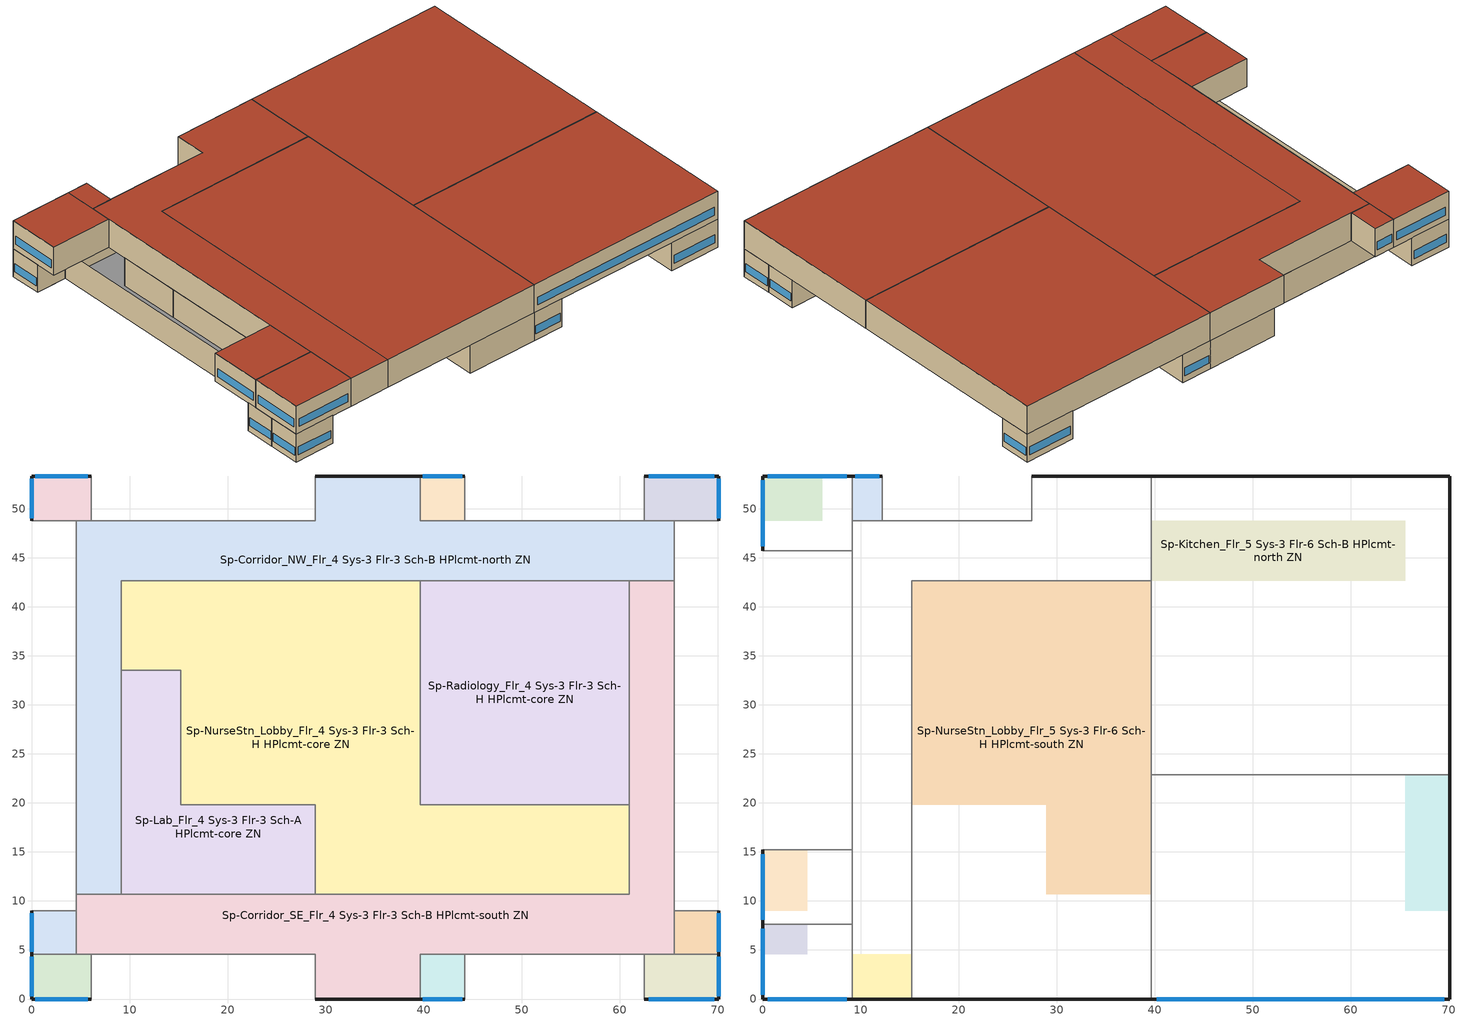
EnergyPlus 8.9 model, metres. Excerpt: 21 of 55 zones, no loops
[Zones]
Sp-Corridor_NW_Flr_4 Sys-3 Flr-3 Sch-B HPlcmt-north ZN
 floor to Sp-Corridor_NW_Flr_3 Sys-3 Flr-2 Sch-B HPlcmt-north ZN (Typical Interior Floor): 39.62,53.34 39.62,48.77 65.53,48.77 65.53,42.67 9.14,42.67 9.14,10.67 4.57,10.67 4.57,48.77 28.96,48.77 28.96,53.34 z12.8
 wall outside (Customized opaque construction {a4a6387c-c76b-4fe1-a210-6e82801a2405} to conductance of 0.247): 39.62,53.34 28.96,53.34 z12.8:17.07
 wall to Sp-Corridor_SE_Flr_4 Sys-3 Flr-3 Sch-B HPlcmt-south ZN (Typical Interior Wall): 4.57,10.67 9.14,10.67 / 60.96,42.67 65.53,42.67 z12.8:17.07
 wall to Sp-PatRoom4_Flr_4 Sys-3 Flr-3 Sch-H HPlcmt-north ZN (Typical Interior Wall): 65.53,48.77 62.48,48.77 z12.8:17.07
 wall adiabatic (Typical Interior Wall): 65.53,42.67 65.53,48.77 / 4.57,48.77 4.57,10.67 / 28.96,53.34 28.96,48.77 6.1,48.77 / 62.48,48.77 44.2,48.77 z12.8:17.07
 wall to Sp-Radiology_Flr_4 Sys-3 Flr-3 Sch-H HPlcmt-core ZN (Typical Interior Wall): 39.62,42.67 60.96,42.67 z12.8:17.07
 wall to Sp-NurseStn_Lobby_Flr_4 Sys-3 Flr-3 Sch-H HPlcmt-core ZN (Typical Interior Wall): 9.14,33.53 9.14,33.58 9.14,42.67 39.62,42.67 z12.8:17.07
 wall to Sp-Lab_Flr_4 Sys-3 Flr-3 Sch-A HPlcmt-core ZN (Typical Interior Wall): 9.14,10.67 9.14,33.53 z12.8:17.07
 wall to Sp-PatRoom8_Flr_4 Sys-3 Flr-3 Sch-H HPlcmt-north ZN (Typical Interior Wall): 6.1,48.77 4.57,48.77 z12.8:17.07
 wall to Sp-PatRoom5_Mult10_Flr_4 Sys-3 Flr-3 Sch-H HPlcmt-north ZN (Typical Interior Wall): 44.2,48.77 39.62,48.77 39.62,53.34 z12.8:17.07
 ceiling adiabatic (Typical Interior Wall): 9.14,45.72 9.14,48.77 4.57,48.77 4.57,45.72 z17.07
Sp-Corridor_SE_Flr_4 Sys-3 Flr-3 Sch-B HPlcmt-south ZN
 floor to Sp-Corridor_SE_Flr_3 Sys-3 Flr-2 Sch-B HPlcmt-south ZN (Typical Interior Floor): 65.53,42.67 65.53,4.57 39.62,4.57 39.62,0 28.96,0 28.96,4.57 4.57,4.57 4.57,10.67 60.96,10.67 60.96,42.67 z12.8
 wall outside (Customized opaque construction {a4a6387c-c76b-4fe1-a210-6e82801a2405} to conductance of 0.247): 28.96,0 39.62,0 z12.8:17.07
 wall to Sp-PatRoom6_Flr_4 Sys-3 Flr-3 Sch-H HPlcmt-south ZN (Typical Interior Wall): 4.57,4.57 6.1,4.57 z12.8:17.07
 wall adiabatic (Typical Interior Wall): 65.53,8.99 65.53,42.67 / 44.2,4.57 62.48,4.57 / 6.1,4.57 28.96,4.57 28.96,0 / 4.57,10.67 4.57,8.99 z12.8:17.07
 wall to Sp-PatRoom3_Mult10_Flr_4 Sys-3 Flr-3 Sch-H HPlcmt-east ZN (Typical Interior Wall): 65.53,4.57 65.53,8.99 z12.8:17.07
 wall to Sp-PatRoom2_Flr_4 Sys-3 Flr-3 Sch-H HPlcmt-south ZN (Typical Interior Wall): 62.48,4.57 65.53,4.57 z12.8:17.07
 wall to Sp-PatRoom1_Mult10_Flr_4 Sys-3 Flr-3 Sch-H HPlcmt-south ZN (Typical Interior Wall): 39.62,0 39.62,4.57 44.2,4.57 z12.8:17.07
 wall to Sp-PatRoom7_Mult10_Flr_4 Sys-3 Flr-3 Sch-H HPlcmt-west ZN (Typical Interior Wall): 4.57,8.99 4.57,4.57 z12.8:17.07
 wall to Sp-NurseStn_Lobby_Flr_4 Sys-3 Flr-3 Sch-H HPlcmt-core ZN (Typical Interior Wall): 60.96,19.81 60.96,10.67 28.96,10.67 z12.8:17.07
 wall to Sp-Lab_Flr_4 Sys-3 Flr-3 Sch-A HPlcmt-core ZN (Typical Interior Wall): 28.96,10.67 9.14,10.67 z12.8:17.07
 wall to Sp-Radiology_Flr_4 Sys-3 Flr-3 Sch-H HPlcmt-core ZN (Typical Interior Wall): 60.96,42.67 60.96,19.81 z12.8:17.07
 ceiling adiabatic (Typical Interior Wall): 15.24,4.57 15.24,10.67 9.14,10.67 9.14,4.57 z17.07
Sp-Lab_Flr_4 Sys-3 Flr-3 Sch-A HPlcmt-core ZN
 floor to Sp-Lab_Flr_3 Sys-3 Flr-2 Sch-A HPlcmt-core ZN (Typical Interior Floor): 15.24,33.53 15.24,19.81 28.96,19.81 28.96,10.67 9.14,10.67 9.14,33.53 z12.8
 wall to Sp-NurseStn_Lobby_Flr_4 Sys-3 Flr-3 Sch-H HPlcmt-core ZN (Typical Interior Wall): 28.96,10.67 28.96,19.81 15.24,19.81 15.24,33.53 9.14,33.53 z12.8:17.07
 ceiling adiabatic (Typical Interior Wall): 15.24,10.67 15.24,33.53 9.14,33.53 9.14,10.67 z17.07
Sp-NurseStn_Lobby_Flr_4 Sys-3 Flr-3 Sch-H HPlcmt-core ZN
 floor to Sp-NurseStn_Lobby_Flr_3 Sys-3 Flr-2 Sch-H HPlcmt-core ZN (Typical Interior Floor): 39.62,42.67 39.62,19.81 60.96,19.81 60.96,10.67 28.96,10.67 28.96,19.81 15.24,19.81 15.24,33.53 9.14,33.53 9.14,42.67 z12.8
 wall to Sp-Radiology_Flr_4 Sys-3 Flr-3 Sch-H HPlcmt-core ZN (Typical Interior Wall): 60.96,19.81 39.62,19.81 39.62,42.67 z12.8:17.07
 ceiling adiabatic (Typical Interior Wall): 15.24,33.53 15.24,42.67 9.14,42.67 9.14,33.53 z17.07
Sp-PatRoom1_Mult10_Flr_4 Sys-3 Flr-3 Sch-H HPlcmt-south ZN
 floor to Sp-PatRoom1_Mult10_Flr_3 Sys-3 Flr-2 Sch-H HPlcmt-south ZN (Typical Interior Floor): 44.2,4.57 44.2,0 39.62,0 39.62,4.57 z12.8
 wall outside (Customized opaque construction {a4a6387c-c76b-4fe1-a210-6e82801a2405} to conductance of 0.247): 39.62,0 44.2,0 z12.8:17.07
 wall adiabatic (Typical Interior Wall): 44.2,0 44.2,4.57 z12.8:17.07
 window (Customized Fenestration: cond=0.220 tvis=0.220 tsol=0.232): 39.9,0 43.92,0 z13.71:14.93
 ceiling adiabatic (Typical Interior Wall): 44.2,0 44.2,4.57 39.62,4.57 39.62,0 z17.07
Sp-PatRoom2_Flr_4 Sys-3 Flr-3 Sch-H HPlcmt-south ZN
 floor to Sp-PatRoom2_Flr_3 Sys-3 Flr-2 Sch-H HPlcmt-south ZN (Typical Interior Floor): 70.1,4.57 70.1,0 62.48,0 62.48,4.57 z12.8
 wall outside (Customized opaque construction {a4a6387c-c76b-4fe1-a210-6e82801a2405} to conductance of 0.247): 62.48,0 70.1,0 70.1,4.57 z12.8:17.07
 wall adiabatic (Typical Interior Wall): 62.48,4.57 62.48,0 z12.8:17.07
 wall to Sp-PatRoom3_Mult10_Flr_4 Sys-3 Flr-3 Sch-H HPlcmt-east ZN (Typical Interior Wall): 70.1,4.57 65.53,4.57 z12.8:17.07
 window (Customized Fenestration: cond=0.220 tvis=0.220 tsol=0.232): 70.1,0.27 70.1,4.3 / 62.94,0 69.65,0 z13.71:14.93
 ceiling adiabatic (Typical Interior Wall): 70.1,0 70.1,4.57 62.48,4.57 62.48,0 z17.07
Sp-PatRoom3_Mult10_Flr_4 Sys-3 Flr-3 Sch-H HPlcmt-east ZN
 floor to Sp-PatRoom3_Mult10_Flr_3 Sys-3 Flr-2 Sch-H HPlcmt-east ZN (Typical Interior Floor): 70.1,8.99 70.1,4.57 65.53,4.57 65.53,8.99 z12.8
 wall outside (Customized opaque construction {a4a6387c-c76b-4fe1-a210-6e82801a2405} to conductance of 0.247): 70.1,4.57 70.1,8.99 z12.8:17.07
 wall adiabatic (Typical Interior Wall): 70.1,8.99 65.53,8.99 z12.8:17.07
 window (Customized Fenestration: cond=0.220 tvis=0.220 tsol=0.232): 70.1,4.84 70.1,8.73 z13.71:14.93
 ceiling adiabatic (Typical Interior Wall): 70.1,4.57 70.1,8.99 65.53,8.99 65.53,4.57 z17.07
Sp-PatRoom4_Flr_4 Sys-3 Flr-3 Sch-H HPlcmt-north ZN
 floor to Sp-PatRoom4_Flr_3 Sys-3 Flr-2 Sch-H HPlcmt-north ZN (Typical Interior Floor): 70.1,53.34 70.1,48.77 62.48,48.77 62.48,53.34 z12.8
 wall outside (Customized opaque construction {a4a6387c-c76b-4fe1-a210-6e82801a2405} to conductance of 0.247): 70.1,48.77 70.1,53.34 62.48,53.34 z12.8:17.07
 wall adiabatic (Typical Interior Wall): 65.53,48.77 70.1,48.77 / 62.48,53.34 62.48,48.77 z12.8:17.07
 window (Customized Fenestration: cond=0.220 tvis=0.220 tsol=0.232): 69.65,53.34 62.94,53.34 / 70.1,49.04 70.1,53.07 z13.71:14.93
 ceiling adiabatic (Typical Interior Wall): 70.1,48.77 70.1,53.34 62.48,53.34 62.48,48.77 z17.07
Sp-PatRoom5_Mult10_Flr_4 Sys-3 Flr-3 Sch-H HPlcmt-north ZN
 floor to Sp-PatRoom5_Mult10_Flr_3 Sys-3 Flr-2 Sch-H HPlcmt-north ZN (Typical Interior Floor): 44.2,53.34 44.2,48.77 39.62,48.77 39.62,53.34 z12.8
 wall outside (Customized opaque construction {a4a6387c-c76b-4fe1-a210-6e82801a2405} to conductance of 0.247): 44.2,53.34 39.62,53.34 z12.8:17.07
 wall adiabatic (Typical Interior Wall): 44.2,48.77 44.2,53.34 z12.8:17.07
 window (Customized Fenestration: cond=0.220 tvis=0.220 tsol=0.232): 43.92,53.34 39.9,53.34 z13.71:14.93
 ceiling adiabatic (Typical Interior Wall): 44.2,48.77 44.2,53.34 39.62,53.34 39.62,48.77 z17.07
Sp-PatRoom6_Flr_4 Sys-3 Flr-3 Sch-H HPlcmt-south ZN
 floor to Sp-PatRoom6_Flr_3 Sys-3 Flr-2 Sch-H HPlcmt-south ZN (Typical Interior Floor): 6.1,4.57 6.1,0 0,0 0,4.57 z12.8
 wall outside (Customized opaque construction {a4a6387c-c76b-4fe1-a210-6e82801a2405} to conductance of 0.247): 0,4.57 0,0 6.1,0 z12.8:17.07
 wall to Sp-PatRoom7_Mult10_Flr_4 Sys-3 Flr-3 Sch-H HPlcmt-west ZN (Typical Interior Wall): 4.57,4.57 0,4.57 z12.8:17.07
 wall adiabatic (Typical Interior Wall): 6.1,0 6.1,4.57 z12.8:17.07
 window (Customized Fenestration: cond=0.220 tvis=0.220 tsol=0.232): 0.37,0 5.73,0 / 0,4.3 0,0.27 z13.71:14.93
 ceiling adiabatic (Typical Interior Wall): 6.1,0 6.1,4.57 0,4.57 0,0 z17.07
Sp-PatRoom7_Mult10_Flr_4 Sys-3 Flr-3 Sch-H HPlcmt-west ZN
 floor to Sp-PatRoom7_Mult10_Flr_3 Sys-3 Flr-2 Sch-H HPlcmt-west ZN (Typical Interior Floor): 4.57,8.99 4.57,4.57 0,4.57 0,8.99 z12.8
 wall outside (Customized opaque construction {a4a6387c-c76b-4fe1-a210-6e82801a2405} to conductance of 0.247): 0,8.99 0,4.57 z12.8:17.07
 wall adiabatic (Typical Interior Wall): 4.57,8.99 0,8.99 z12.8:17.07
 window (Customized Fenestration: cond=0.220 tvis=0.220 tsol=0.232): 0,8.73 0,4.84 z13.71:14.93
 ceiling adiabatic (Typical Interior Wall): 4.57,4.57 4.57,7.62 0,7.62 0,4.57 z17.07
Sp-PatRoom8_Flr_4 Sys-3 Flr-3 Sch-H HPlcmt-north ZN
 floor to Sp-PatRoom8_Flr_3 Sys-3 Flr-2 Sch-H HPlcmt-north ZN (Typical Interior Floor): 6.1,53.34 6.1,48.77 0,48.77 0,53.34 z12.8
 wall outside (Customized opaque construction {a4a6387c-c76b-4fe1-a210-6e82801a2405} to conductance of 0.247): 6.1,53.34 0,53.34 0,48.77 z12.8:17.07
 wall adiabatic (Typical Interior Wall): 6.1,48.77 6.1,53.34 / 0,48.77 4.57,48.77 z12.8:17.07
 window (Customized Fenestration: cond=0.220 tvis=0.220 tsol=0.232): 5.73,53.34 0.37,53.34 z13.71:14.94; 0,53.07 0,49.04 z13.71:14.93
 ceiling adiabatic (Typical Interior Wall): 6.1,48.77 6.1,53.34 0,53.34 0,48.77 z17.07
Sp-Radiology_Flr_4 Sys-3 Flr-3 Sch-H HPlcmt-core ZN
 floor to Sp-PhysTherapy_Flr_3 Sys-3 Flr-2 Sch-C HPlcmt-core ZN (Typical Interior Floor): 60.96,42.67 60.96,19.81 39.62,19.81 39.62,42.67 z12.8
 ceiling adiabatic (Typical Interior Wall): 60.96,22.86 60.96,42.67 39.62,42.67 39.62,22.86 z17.07
Sp-Corridor_Flr_5 Sys-3 Flr-6 Sch-B HPlcmt-north ZN
 floor adiabatic (Typical Interior Wall): 15.24,4.57 15.24,0 9.14,0 9.14,4.57 z17.07
 wall outside (Customized opaque construction {a4a6387c-c76b-4fe1-a210-6e82801a2405} to conductance of 0.247): 9.14,0 15.24,0 / 39.62,53.34 27.43,53.34 z17.07:21.34
 wall to Sp-Office2_Mult5_Flr_5 Sys-6 Flr-6 Sch-A HPlcmt-west ZN (Typical Interior Wall): 9.14,15.24 9.14,7.62 z17.07:21.34
 wall to Sp-NurseStn_Lobby_Flr_5 Sys-3 Flr-6 Sch-H HPlcmt-south ZN (Typical Interior Wall): 15.24,0 15.24,42.67 39.62,42.67 z17.07:21.34
 wall to Sp-Office1_Flr_5 Sys-6 Flr-6 Sch-A HPlcmt-south ZN (Typical Interior Wall): 9.14,7.62 9.14,0 z17.07:21.34
 wall adiabatic (Typical Interior Wall): 9.14,45.72 9.14,15.24 / 27.43,53.34 27.43,48.77 12.19,48.77 z17.07:21.34
 wall to Sp-Office3_Flr_5 Sys-6 Flr-6 Sch-A HPlcmt-north ZN (Typical Interior Wall): 9.14,48.77 9.14,45.72 z17.07:21.34
 wall to Sp-Office4_Mult6_Flr_5 Sys-6 Flr-6 Sch-A HPlcmt-north ZN (Typical Interior Wall): 12.19,48.77 9.14,48.77 z17.07:21.34
 wall to Sp-Kitchen_Flr_5 Sys-3 Flr-6 Sch-B HPlcmt-north ZN (Typical Interior Wall): 39.62,42.67 39.62,53.34 z17.07:21.34
 roof outside (Customized opaque construction {dd65f4c9-6f6c-472e-91fc-975a921cc9b3} to conductance of 0.183): 15.24,0 15.24,42.67 39.62,42.67 39.62,53.34 27.43,53.34 27.43,48.77 9.14,48.77 9.14,0 z21.34
Sp-Dining_Flr_5 Sys-3 Flr-6 Sch-B HPlcmt-south ZN
 floor adiabatic (Typical Interior Wall): 70.1,22.86 70.1,8.99 65.53,8.99 65.53,22.86 z17.07
 wall outside (Customized opaque construction {a4a6387c-c76b-4fe1-a210-6e82801a2405} to conductance of 0.247): 39.62,0 70.1,0 70.1,22.86 z17.07:21.34
 wall to Sp-NurseStn_Lobby_Flr_5 Sys-3 Flr-6 Sch-H HPlcmt-south ZN (Typical Interior Wall): 39.62,22.86 39.62,0 z17.07:21.34
 wall to Sp-Kitchen_Flr_5 Sys-3 Flr-6 Sch-B HPlcmt-north ZN (Typical Interior Wall): 70.1,22.86 39.62,22.86 z17.07:21.34
 window (Customized Fenestration: cond=0.220 tvis=0.220 tsol=0.232): 40.2,0 69.53,0 z17.98:19.2
 roof outside (Customized opaque construction {dd65f4c9-6f6c-472e-91fc-975a921cc9b3} to conductance of 0.183): 70.1,0 70.1,22.86 39.62,22.86 39.62,0 z21.34
Sp-Kitchen_Flr_5 Sys-3 Flr-6 Sch-B HPlcmt-north ZN
 floor adiabatic (Typical Interior Wall): 65.53,48.77 65.53,42.67 39.62,42.67 39.62,48.77 z17.07
 wall outside (Customized opaque construction {a4a6387c-c76b-4fe1-a210-6e82801a2405} to conductance of 0.247): 70.1,22.86 70.1,53.34 39.62,53.34 z17.07:21.34
 wall to Sp-NurseStn_Lobby_Flr_5 Sys-3 Flr-6 Sch-H HPlcmt-south ZN (Typical Interior Wall): 39.62,42.67 39.62,22.86 z17.07:21.34
 roof outside (Customized opaque construction {dd65f4c9-6f6c-472e-91fc-975a921cc9b3} to conductance of 0.183): 70.1,22.86 70.1,53.34 39.62,53.34 39.62,22.86 z21.34
Sp-NurseStn_Lobby_Flr_5 Sys-3 Flr-6 Sch-H HPlcmt-south ZN
 floor adiabatic (Typical Interior Wall): 39.62,42.67 39.62,10.67 28.96,10.67 28.96,19.81 15.24,19.81 15.24,42.67 z17.07
 wall outside (Customized opaque construction {a4a6387c-c76b-4fe1-a210-6e82801a2405} to conductance of 0.247): 15.24,0 39.62,0 z17.07:21.34
 roof outside (Customized opaque construction {dd65f4c9-6f6c-472e-91fc-975a921cc9b3} to conductance of 0.183): 39.62,0 39.62,42.67 15.24,42.67 15.24,0 z21.34
Sp-Office1_Flr_5 Sys-6 Flr-6 Sch-A HPlcmt-south ZN
 floor adiabatic (Typical Interior Wall): 4.57,7.62 4.57,4.57 0,4.57 0,7.62 z17.07
 wall outside (Customized opaque construction {a4a6387c-c76b-4fe1-a210-6e82801a2405} to conductance of 0.247): 0,7.62 0,0 9.14,0 z17.07:21.34
 wall to Sp-Office2_Mult5_Flr_5 Sys-6 Flr-6 Sch-A HPlcmt-west ZN (Typical Interior Wall): 9.14,7.62 0,7.62 z17.07:21.34
 window (Customized Fenestration: cond=0.220 tvis=0.220 tsol=0.232): 0.55,0 8.59,0 / 0,7.16 0,0.46 z17.98:19.2
 roof outside (Customized opaque construction {dd65f4c9-6f6c-472e-91fc-975a921cc9b3} to conductance of 0.183): 9.14,0 9.14,7.62 0,7.62 0,0 z21.34
Sp-Office2_Mult5_Flr_5 Sys-6 Flr-6 Sch-A HPlcmt-west ZN
 floor adiabatic (Typical Interior Wall): 4.57,15.24 4.57,8.99 0,8.99 0,15.24 z17.07
 wall outside (Customized opaque construction {a4a6387c-c76b-4fe1-a210-6e82801a2405} to conductance of 0.247): 0,15.24 0,7.62 z17.07:21.34
 wall adiabatic (Typical Interior Wall): 9.14,15.24 0,15.24 z17.07:21.34
 window (Customized Fenestration: cond=0.220 tvis=0.220 tsol=0.232): 0,14.78 0,8.08 z17.98:19.2
 roof outside (Customized opaque construction {dd65f4c9-6f6c-472e-91fc-975a921cc9b3} to conductance of 0.183): 9.14,7.62 9.14,15.24 0,15.24 0,7.62 z21.34
Sp-Office3_Flr_5 Sys-6 Flr-6 Sch-A HPlcmt-north ZN
 floor adiabatic (Typical Interior Wall): 6.1,53.34 6.1,48.77 0,48.77 0,53.34 z17.07
 wall outside (Customized opaque construction {a4a6387c-c76b-4fe1-a210-6e82801a2405} to conductance of 0.247): 9.14,53.34 0,53.34 0,45.72 z17.07:21.34
 wall to Sp-Office4_Mult6_Flr_5 Sys-6 Flr-6 Sch-A HPlcmt-north ZN (Typical Interior Wall): 9.14,48.77 9.14,53.34 z17.07:21.34
 wall adiabatic (Typical Interior Wall): 0,45.72 9.14,45.72 z17.07:21.34
 window (Customized Fenestration: cond=0.220 tvis=0.220 tsol=0.232): 8.59,53.34 0.55,53.34 / 0,52.88 0,46.18 z17.98:19.2
 roof outside (Customized opaque construction {dd65f4c9-6f6c-472e-91fc-975a921cc9b3} to conductance of 0.183): 9.14,45.72 9.14,53.34 0,53.34 0,45.72 z21.34
Sp-Office4_Mult6_Flr_5 Sys-6 Flr-6 Sch-A HPlcmt-north ZN
 floor adiabatic (Typical Interior Wall): 12.19,53.34 12.19,48.77 9.14,48.77 9.14,53.34 z17.07
 wall outside (Customized opaque construction {a4a6387c-c76b-4fe1-a210-6e82801a2405} to conductance of 0.247): 12.19,53.34 9.14,53.34 z17.07:21.34
 wall adiabatic (Typical Interior Wall): 12.19,48.77 12.19,53.34 z17.07:21.34
 window (Customized Fenestration: cond=0.220 tvis=0.220 tsol=0.232): 11.88,53.34 9.45,53.34 z17.98:19.2
 roof outside (Customized opaque construction {dd65f4c9-6f6c-472e-91fc-975a921cc9b3} to conductance of 0.183): 12.19,48.77 12.19,53.34 9.14,53.34 9.14,48.77 z21.34
[Building]
NECB 2011-Hospital-NECB HDD Method-CAN_PQ_Montreal.Intl.AP.716270_CWEC.epw created: 2017-06-30 13:41:30 +0000
[Site:Location]
Montreal-Trudeau Intl AP: Latitude {deg}=45.471; Longitude {deg}=-73.741; Time Zone {hr}=-5; Elevation {m}=36
[SizingPeriod:DesignDay] Day of Month=21; Dry-Bulb Temperature Range Modifier Type=DefaultMultipliers; Humidity Condition Type=Wetbulb; Barometric Pressure {Pa}=100893; Rain Indicator=No; Snow Indicator=No; Daylight Saving Time Indicator=No
Name | Month | Day Type | Maximum Dry-Bulb Temperature {C} | Daily Dry-Bulb Temperature Range {deltaC} | Wetbulb or DewPoint at Maximum Dry-Bulb {C} | Wind Speed {m/s} | Wind Direction {deg} | Solar Model Indicator | ASHRAE Clear Sky Optical Depth for Beam Irradiance (taub) | ASHRAE Clear Sky Optical Depth for Diffuse Irradiance (taud) | Sky Clearness
Montreal Int'l Ann Clg .4% Condns DB=>MWB | 7 | SummerDesignDay | 30 | 9.3 | 22.1 | 4.9 | 220 | ASHRAETau | 0.465 | 1.966
Montreal Int'l Ann Clg .4% Condns WB=>MDB | 7 | SummerDesignDay | 28.1 | 9.3 | 23.2 | 4.9 | 220 | ASHRAETau | 0.465 | 1.966
Montreal Int'l Ann Htg 99.6% Condns DB | 1 | WinterDesignDay | -23.7 | 0 | -23.7 | 3.9 | 260 | ASHRAEClearSky |  |  | 0
[Site:GroundTemperature:BuildingSurface]
19.527, 19.502, 19.536, 19.598, 20.002, 21.64, 22.225, 22.375, 21.449, 20.121, 19.802, 19.633
[Site:WaterMainsTemperature]
Calculation Method=Correlation; Annual Average Outdoor Air Temperature {C}=6.25; Maximum Difference In Monthly Average Outdoor Air Temperatures {deltaC}=30.2
[Material] Thermal Absorptance=0.9
Name | Roughness | Thickness {m} | Conductivity {W/m-K} | Density {kg/m3} | Specific Heat {J/kg-K} | Solar Absorptance | Visible Absorptance
1/2IN Gypsum 1 | Smooth | 0.0127 | 0.16 | 784.9 | 830 | 0.4 | 0.4
100mm Normalweight concrete floor | MediumSmooth | 0.1016 | 2.31 | 2322 | 832 | 0.7 | 0.7
1IN Stucco 1 | Smooth | 0.0253 | 0.6918 | 1858 | 837 | 0.92 | 0.92
8IN CONCRETE HW RefBldg 1 | Rough | 0.2032 | 1.311 | 2240 | 836.8 | 0.7 | 0.7
G01 13mm gypsum board | Smooth | 0.0127 | 0.16 | 800 | 1090 | 0.7 | 0.5
Metal Roof Surface 1 | Smooth | 0.0008 | 45.28 | 7824 | 500 | 0.7 | 0.7
[Material:NoMass] Roughness=Smooth; Thermal Absorptance=0.9
Name | Thermal Resistance {m2-K/W} | Solar Absorptance | Visible Absorptance
CP02 CARPET PAD | 0.1 | 0.8 | 0.8
Typical Insulation R-10.11 1 | 3.77764 | 0.7 | 0.7
Typical Insulation R-19.63 1 | 5.46446 | 0.7 | 0.7
[WindowMaterial:SimpleGlazingSystem]
Customized Fenestration:: cond=0.220 tvis=0.220 tsol=0.232: U-Factor {W/m2-K}=2.2; Solar Heat Gain Coefficient=0.6; Visible Transmittance=0.21
[WindowMaterial:Blind]
Window Material Blind 1: Slat Orientation=Horizontal; Slat Width {m}=0.025; Slat Separation {m}=0.01875; Slat Thickness {m}=0.001; Slat Angle {deg}=45; Slat Conductivity {W/m-K}=221; Slat Beam Solar Transmittance=0; Front Side Slat Beam Solar Reflectance=0.5; Back Side Slat Beam Solar Reflectance=0.5; Slat Diffuse Solar Transmittance=0; Front Side Slat Diffuse Solar Reflectance=0.5; Back Side Slat Diffuse Solar Reflectance=0.5; Slat Beam Visible Transmittance=0; Front Side Slat Beam Visible Reflectance=0.5; Back Side Slat Beam Visible Reflectance=0.5; Slat Diffuse Visible Transmittance=0; Front Side Slat Diffuse Visible Reflectance=0.5; Back Side Slat Diffuse Visible Reflectance=0.5; Slat Infrared Hemispherical Transmittance=0; Front Side Slat Infrared Hemispherical Emissivity=0.9; Back Side Slat Infrared Hemispherical Emissivity=0.9; Blind to Glass Distance {m}=0.05; Blind Top Opening Multiplier=0.5; Blind Bottom Opening Multiplier=0.5; Blind Left Side Opening Multiplier=0.5; Blind Right Side Opening Multiplier=0.5; Minimum Slat Angle {deg}=0; Maximum Slat Angle {deg}=180
[Construction]
Customized Fenestration: cond=0.220 tvis=0.220 tsol=0.232: Customized Fenestration:: cond=0.220 tvis=0.220 tsol=0.232
Customized opaque construction {a4a6387c-c76b-4fe1-a210-6e82801a2405} to conductance of 0.247: 1IN Stucco 1, 8IN CONCRETE HW RefBldg 1, Typical Insulation R-10.11 1, 1/2IN Gypsum 1
Customized opaque construction {dd65f4c9-6f6c-472e-91fc-975a921cc9b3} to conductance of 0.183: Metal Roof Surface 1, Typical Insulation R-19.63 1
Typical Interior Floor: 100mm Normalweight concrete floor, CP02 CARPET PAD
Typical Interior Wall: G01 13mm gypsum board, G01 13mm gypsum board
[WindowProperty:ShadingControl]
Shading Control 1: Shading Type=InteriorBlind; Shading Control Type=OnIfHighSolarOnWindow; Setpoint {W/m2, W or deg C}=27; Shading Control Is Scheduled=No; Glare Control Is Active=No; Shading Device Material=Window Material Blind 1
[Zone]
Name | Multiplier
Sp-Corridor_Flr_5 Sys-3 Flr-6 Sch-B HPlcmt-north ZN; Sp-Corridor_NW_Flr_4 Sys-3 Flr-3 Sch-B HPlcmt-north ZN; Sp-Corridor_SE_Flr_4 Sys-3 Flr-3 Sch-B HPlcmt-south ZN; Sp-Dining_Flr_5 Sys-3 Flr-6 Sch-B HPlcmt-south ZN; Sp-Kitchen_Flr_5 Sys-3 Flr-6 Sch-B HPlcmt-north ZN; Sp-Lab_Flr_4 Sys-3 Flr-3 Sch-A HPlcmt-core ZN; Sp-NurseStn_Lobby_Flr_4 Sys-3 Flr-3 Sch-H HPlcmt-core ZN; Sp-NurseStn_Lobby_Flr_5 Sys-3 Flr-6 Sch-H HPlcmt-south ZN; Sp-Office1_Flr_5 Sys-6 Flr-6 Sch-A HPlcmt-south ZN; Sp-Office3_Flr_5 Sys-6 Flr-6 Sch-A HPlcmt-north ZN; Sp-PatRoom2_Flr_4 Sys-3 Flr-3 Sch-H HPlcmt-south ZN; Sp-PatRoom4_Flr_4 Sys-3 Flr-3 Sch-H HPlcmt-north ZN; Sp-PatRoom6_Flr_4 Sys-3 Flr-3 Sch-H HPlcmt-south ZN; Sp-PatRoom8_Flr_4 Sys-3 Flr-3 Sch-H HPlcmt-north ZN; Sp-Radiology_Flr_4 Sys-3 Flr-3 Sch-H HPlcmt-core ZN
Sp-Office2_Mult5_Flr_5 Sys-6 Flr-6 Sch-A HPlcmt-west ZN | 5
Sp-Office4_Mult6_Flr_5 Sys-6 Flr-6 Sch-A HPlcmt-north ZN | 6
Sp-PatRoom1_Mult10_Flr_4 Sys-3 Flr-3 Sch-H HPlcmt-south ZN; Sp-PatRoom3_Mult10_Flr_4 Sys-3 Flr-3 Sch-H HPlcmt-east ZN; Sp-PatRoom5_Mult10_Flr_4 Sys-3 Flr-3 Sch-H HPlcmt-north ZN; Sp-PatRoom7_Mult10_Flr_4 Sys-3 Flr-3 Sch-H HPlcmt-west ZN | 10
[ZoneInfiltration:DesignFlowRate] Schedule=Always On Discrete; Design Flow Rate Calculation Method=Flow/ExteriorArea; Flow per Exterior Surface Area {m3/s-m2}=0.00025; Constant Term Coefficient=0; Temperature Term Coefficient=0; Velocity Term Coefficient=0.224; Velocity Squared Term Coefficient=0
Name | Zone or ZoneList
Corridor_Flr_5 Infiltration | Sp-Corridor_Flr_5 Sys-3 Flr-6 Sch-B HPlcmt-north ZN
Corridor_NW_Flr_4 Infiltration | Sp-Corridor_NW_Flr_4 Sys-3 Flr-3 Sch-B HPlcmt-north ZN
Corridor_SE_Flr_4 Infiltration | Sp-Corridor_SE_Flr_4 Sys-3 Flr-3 Sch-B HPlcmt-south ZN
Dining_Flr_5 Infiltration | Sp-Dining_Flr_5 Sys-3 Flr-6 Sch-B HPlcmt-south ZN
Kitchen_Flr_5 Infiltration | Sp-Kitchen_Flr_5 Sys-3 Flr-6 Sch-B HPlcmt-north ZN
NurseStn_Lobby_Flr_5 Infiltration | Sp-NurseStn_Lobby_Flr_5 Sys-3 Flr-6 Sch-H HPlcmt-south ZN
Office1_Flr_5 Infiltration | Sp-Office1_Flr_5 Sys-6 Flr-6 Sch-A HPlcmt-south ZN
Office2_Mult5_Flr_5 Infiltration | Sp-Office2_Mult5_Flr_5 Sys-6 Flr-6 Sch-A HPlcmt-west ZN
Office3_Flr_5 Infiltration | Sp-Office3_Flr_5 Sys-6 Flr-6 Sch-A HPlcmt-north ZN
Office4_Mult6_Flr_5 Infiltration | Sp-Office4_Mult6_Flr_5 Sys-6 Flr-6 Sch-A HPlcmt-north ZN
PatRoom1_Mult10_Flr_4 Infiltration | Sp-PatRoom1_Mult10_Flr_4 Sys-3 Flr-3 Sch-H HPlcmt-south ZN
PatRoom2_Flr_4 Infiltration | Sp-PatRoom2_Flr_4 Sys-3 Flr-3 Sch-H HPlcmt-south ZN
PatRoom3_Mult10_Flr_4 Infiltration | Sp-PatRoom3_Mult10_Flr_4 Sys-3 Flr-3 Sch-H HPlcmt-east ZN
PatRoom4_Flr_4 Infiltration | Sp-PatRoom4_Flr_4 Sys-3 Flr-3 Sch-H HPlcmt-north ZN
PatRoom5_Mult10_Flr_4 Infiltration | Sp-PatRoom5_Mult10_Flr_4 Sys-3 Flr-3 Sch-H HPlcmt-north ZN
PatRoom6_Flr_4 Infiltration | Sp-PatRoom6_Flr_4 Sys-3 Flr-3 Sch-H HPlcmt-south ZN
PatRoom7_Mult10_Flr_4 Infiltration | Sp-PatRoom7_Mult10_Flr_4 Sys-3 Flr-3 Sch-H HPlcmt-west ZN
PatRoom8_Flr_4 Infiltration | Sp-PatRoom8_Flr_4 Sys-3 Flr-3 Sch-H HPlcmt-north ZN
[AvailabilityManager:NightCycle] Applicability Schedule=Always On Discrete; Control Type=CycleOnAny; Thermostat Tolerance {deltaC}=1; Cycling Run Time Control Type=FixedRunTime; Cycling Run Time {s}=3600
Name | Fan Schedule
Availability Manager Night Cycle 29 | Sp-PatRoom7_Mult10_Flr_4 Sys-3 Flr-3 Sch-H HPlcmt-west ZN NECB System 3 PSZ Occ Sch
Availability Manager Night Cycle 30 | Sp-PhysTherapy_Flr_3 Sys-3 Flr-2 Sch-C HPlcmt-core ZN NECB System 3 PSZ Occ Sch
Availability Manager Night Cycle 31 | Sp-Radiology_Flr_4 Sys-3 Flr-3 Sch-H HPlcmt-core ZN NECB System 3 PSZ Occ Sch
Availability Manager Night Cycle 32 | VAV with Reheat Occ Sch
Availability Manager Night Cycle 33 | VAV with Reheat 1 Occ Sch
[Schedule:Day:Interval]
VAV with Reheat Occ Sch Sunday; VAV with Reheat Occ Sch Saturday; VAV with Reheat 1 Occ Sch Sunday; VAV with Reheat 1 Occ Sch Saturday: No, 24:00, 0
VAV with Reheat Occ Sch Monday; VAV with Reheat Occ Sch Tuesday; VAV with Reheat Occ Sch Wednesday; VAV with Reheat Occ Sch Thursday; VAV with Reheat Occ Sch Friday: No, 08:00, 0, 22:00, 1, 24:00, 0
VAV with Reheat Occ Sch Default; VAV with Reheat Occ Sch Summer Design Day; VAV with Reheat Occ Sch Winter Design Day; VAV with Reheat 1 Occ Sch Default; VAV with Reheat 1 Occ Sch Summer Design Day; VAV with Reheat 1 Occ Sch Winter Design Day; Sp-PatRoom7_Mult10_Flr_4 Sys-3 Flr-3 Sch-H HPlcmt-west ZN NECB System 3 PSZ Occ Sch Sunday; Sp-PatRoom7_Mult10_Flr_4 Sys-3 Flr-3 Sch-H HPlcmt-west ZN NECB System 3 PSZ Occ Sch Monday; Sp-PatRoom7_Mult10_Flr_4 Sys-3 Flr-3 Sch-H HPlcmt-west ZN NECB System 3 PSZ Occ Sch Tuesday; Sp-PatRoom7_Mult10_Flr_4 Sys-3 Flr-3 Sch-H HPlcmt-west ZN NECB System 3 PSZ Occ Sch Wednesday; Sp-PatRoom7_Mult10_Flr_4 Sys-3 Flr-3 Sch-H HPlcmt-west ZN NECB System 3 PSZ Occ Sch Thursday; Sp-PatRoom7_Mult10_Flr_4 Sys-3 Flr-3 Sch-H HPlcmt-west ZN NECB System 3 PSZ Occ Sch Friday; Sp-PatRoom7_Mult10_Flr_4 Sys-3 Flr-3 Sch-H HPlcmt-west ZN NECB System 3 PSZ Occ Sch Saturday; Sp-PatRoom7_Mult10_Flr_4 Sys-3 Flr-3 Sch-H HPlcmt-west ZN NECB System 3 PSZ Occ Sch Default; Sp-PatRoom7_Mult10_Flr_4 Sys-3 Flr-3 Sch-H HPlcmt-west ZN NECB System 3 PSZ Occ Sch Summer Design Day; Sp-PatRoom7_Mult10_Flr_4 Sys-3 Flr-3 Sch-H HPlcmt-west ZN NECB System 3 PSZ Occ Sch Winter Design Day; Sp-PhysTherapy_Flr_3 Sys-3 Flr-2 Sch-C HPlcmt-core ZN NECB System 3 PSZ Occ Sch Default; Sp-PhysTherapy_Flr_3 Sys-3 Flr-2 Sch-C HPlcmt-core ZN NECB System 3 PSZ Occ Sch Summer Design Day; Sp-PhysTherapy_Flr_3 Sys-3 Flr-2 Sch-C HPlcmt-core ZN NECB System 3 PSZ Occ Sch Winter Design Day; Sp-Radiology_Flr_4 Sys-3 Flr-3 Sch-H HPlcmt-core ZN NECB System 3 PSZ Occ Sch Sunday; Sp-Radiology_Flr_4 Sys-3 Flr-3 Sch-H HPlcmt-core ZN NECB System 3 PSZ Occ Sch Monday; Sp-Radiology_Flr_4 Sys-3 Flr-3 Sch-H HPlcmt-core ZN NECB System 3 PSZ Occ Sch Tuesday; Sp-Radiology_Flr_4 Sys-3 Flr-3 Sch-H HPlcmt-core ZN NECB System 3 PSZ Occ Sch Wednesday; Sp-Radiology_Flr_4 Sys-3 Flr-3 Sch-H HPlcmt-core ZN NECB System 3 PSZ Occ Sch Thursday; Sp-Radiology_Flr_4 Sys-3 Flr-3 Sch-H HPlcmt-core ZN NECB System 3 PSZ Occ Sch Friday; Sp-Radiology_Flr_4 Sys-3 Flr-3 Sch-H HPlcmt-core ZN NECB System 3 PSZ Occ Sch Saturday; Sp-Radiology_Flr_4 Sys-3 Flr-3 Sch-H HPlcmt-core ZN NECB System 3 PSZ Occ Sch Default; Sp-Radiology_Flr_4 Sys-3 Flr-3 Sch-H HPlcmt-core ZN NECB System 3 PSZ Occ Sch Summer Design Day; Sp-Radiology_Flr_4 Sys-3 Flr-3 Sch-H HPlcmt-core ZN NECB System 3 PSZ Occ Sch Winter Design Day: No, 24:00, 1
VAV with Reheat 1 Occ Sch Monday; VAV with Reheat 1 Occ Sch Tuesday; VAV with Reheat 1 Occ Sch Wednesday; VAV with Reheat 1 Occ Sch Thursday; VAV with Reheat 1 Occ Sch Friday: No, 08:00, 0, 19:00, 1, 24:00, 0
Sp-PhysTherapy_Flr_3 Sys-3 Flr-2 Sch-C HPlcmt-core ZN NECB System 3 PSZ Occ Sch Sunday: No, 11:00, 0, 19:00, 1, 24:00, 0
Sp-PhysTherapy_Flr_3 Sys-3 Flr-2 Sch-C HPlcmt-core ZN NECB System 3 PSZ Occ Sch Monday; Sp-PhysTherapy_Flr_3 Sys-3 Flr-2 Sch-C HPlcmt-core ZN NECB System 3 PSZ Occ Sch Tuesday; Sp-PhysTherapy_Flr_3 Sys-3 Flr-2 Sch-C HPlcmt-core ZN NECB System 3 PSZ Occ Sch Wednesday; Sp-PhysTherapy_Flr_3 Sys-3 Flr-2 Sch-C HPlcmt-core ZN NECB System 3 PSZ Occ Sch Thursday; Sp-PhysTherapy_Flr_3 Sys-3 Flr-2 Sch-C HPlcmt-core ZN NECB System 3 PSZ Occ Sch Friday; Sp-PhysTherapy_Flr_3 Sys-3 Flr-2 Sch-C HPlcmt-core ZN NECB System 3 PSZ Occ Sch Saturday: No, 09:00, 0, 21:00, 1, 24:00, 0
[Schedule:Week:Daily]
Schedule:Week:Daily {f84296f3-8f81-490a-a12f-70f40f6cdb5c}: VAV with Reheat Occ Sch Sunday, VAV with Reheat Occ Sch Monday, VAV with Reheat Occ Sch Tuesday, VAV with Reheat Occ Sch Wednesday, VAV with Reheat Occ Sch Thursday, VAV with Reheat Occ Sch Friday, VAV with Reheat Occ Sch Saturday, VAV with Reheat Occ Sch Default, VAV with Reheat Occ Sch Summer Design Day, VAV with Reheat Occ Sch Winter Design Day, VAV with Reheat Occ Sch Default, VAV with Reheat Occ Sch Default
Schedule:Week:Daily {fefc15eb-8bc8-483e-a320-9bd1bf7ba4a2}: VAV with Reheat 1 Occ Sch Sunday, VAV with Reheat 1 Occ Sch Monday, VAV with Reheat 1 Occ Sch Tuesday, VAV with Reheat 1 Occ Sch Wednesday, VAV with Reheat 1 Occ Sch Thursday, VAV with Reheat 1 Occ Sch Friday, VAV with Reheat 1 Occ Sch Saturday, VAV with Reheat 1 Occ Sch Default, VAV with Reheat 1 Occ Sch Summer Design Day, VAV with Reheat 1 Occ Sch Winter Design Day, VAV with Reheat 1 Occ Sch Default, VAV with Reheat 1 Occ Sch Default
Schedule:Week:Daily {34f1656c-4485-4989-868d-4380052c5fff}: Sp-PatRoom7_Mult10_Flr_4 Sys-3 Flr-3 Sch-H HPlcmt-west ZN NECB System 3 PSZ Occ Sch Sunday, Sp-PatRoom7_Mult10_Flr_4 Sys-3 Flr-3 Sch-H HPlcmt-west ZN NECB System 3 PSZ Occ Sch Monday, Sp-PatRoom7_Mult10_Flr_4 Sys-3 Flr-3 Sch-H HPlcmt-west ZN NECB System 3 PSZ Occ Sch Tuesday, Sp-PatRoom7_Mult10_Flr_4 Sys-3 Flr-3 Sch-H HPlcmt-west ZN NECB System 3 PSZ Occ Sch Wednesday, Sp-PatRoom7_Mult10_Flr_4 Sys-3 Flr-3 Sch-H HPlcmt-west ZN NECB System 3 PSZ Occ Sch Thursday, Sp-PatRoom7_Mult10_Flr_4 Sys-3 Flr-3 Sch-H HPlcmt-west ZN NECB System 3 PSZ Occ Sch Friday, Sp-PatRoom7_Mult10_Flr_4 Sys-3 Flr-3 Sch-H HPlcmt-west ZN NECB System 3 PSZ Occ Sch Saturday, Sp-PatRoom7_Mult10_Flr_4 Sys-3 Flr-3 Sch-H HPlcmt-west ZN NECB System 3 PSZ Occ Sch Default, Sp-PatRoom7_Mult10_Flr_4 Sys-3 Flr-3 Sch-H HPlcmt-west ZN NECB System 3 PSZ Occ Sch Summer Design Day, Sp-PatRoom7_Mult10_Flr_4 Sys-3 Flr-3 Sch-H HPlcmt-west ZN NECB System 3 PSZ Occ Sch Winter Design Day, Sp-PatRoom7_Mult10_Flr_4 Sys-3 Flr-3 Sch-H HPlcmt-west ZN NECB System 3 PSZ Occ Sch Default, Sp-PatRoom7_Mult10_Flr_4 Sys-3 Flr-3 Sch-H HPlcmt-west ZN NECB System 3 PSZ Occ Sch Default
Schedule:Week:Daily {7111d6e5-0c8f-4bb1-b17d-89a7c4d67b1e}: Sp-PhysTherapy_Flr_3 Sys-3 Flr-2 Sch-C HPlcmt-core ZN NECB System 3 PSZ Occ Sch Sunday, Sp-PhysTherapy_Flr_3 Sys-3 Flr-2 Sch-C HPlcmt-core ZN NECB System 3 PSZ Occ Sch Monday, Sp-PhysTherapy_Flr_3 Sys-3 Flr-2 Sch-C HPlcmt-core ZN NECB System 3 PSZ Occ Sch Tuesday, Sp-PhysTherapy_Flr_3 Sys-3 Flr-2 Sch-C HPlcmt-core ZN NECB System 3 PSZ Occ Sch Wednesday, Sp-PhysTherapy_Flr_3 Sys-3 Flr-2 Sch-C HPlcmt-core ZN NECB System 3 PSZ Occ Sch Thursday, Sp-PhysTherapy_Flr_3 Sys-3 Flr-2 Sch-C HPlcmt-core ZN NECB System 3 PSZ Occ Sch Friday, Sp-PhysTherapy_Flr_3 Sys-3 Flr-2 Sch-C HPlcmt-core ZN NECB System 3 PSZ Occ Sch Saturday, Sp-PhysTherapy_Flr_3 Sys-3 Flr-2 Sch-C HPlcmt-core ZN NECB System 3 PSZ Occ Sch Default, Sp-PhysTherapy_Flr_3 Sys-3 Flr-2 Sch-C HPlcmt-core ZN NECB System 3 PSZ Occ Sch Summer Design Day, Sp-PhysTherapy_Flr_3 Sys-3 Flr-2 Sch-C HPlcmt-core ZN NECB System 3 PSZ Occ Sch Winter Design Day, Sp-PhysTherapy_Flr_3 Sys-3 Flr-2 Sch-C HPlcmt-core ZN NECB System 3 PSZ Occ Sch Default, Sp-PhysTherapy_Flr_3 Sys-3 Flr-2 Sch-C HPlcmt-core ZN NECB System 3 PSZ Occ Sch Default
Schedule:Week:Daily {934b00ff-9426-4a52-b376-0cd187d18763}: Sp-Radiology_Flr_4 Sys-3 Flr-3 Sch-H HPlcmt-core ZN NECB System 3 PSZ Occ Sch Sunday, Sp-Radiology_Flr_4 Sys-3 Flr-3 Sch-H HPlcmt-core ZN NECB System 3 PSZ Occ Sch Monday, Sp-Radiology_Flr_4 Sys-3 Flr-3 Sch-H HPlcmt-core ZN NECB System 3 PSZ Occ Sch Tuesday, Sp-Radiology_Flr_4 Sys-3 Flr-3 Sch-H HPlcmt-core ZN NECB System 3 PSZ Occ Sch Wednesday, Sp-Radiology_Flr_4 Sys-3 Flr-3 Sch-H HPlcmt-core ZN NECB System 3 PSZ Occ Sch Thursday, Sp-Radiology_Flr_4 Sys-3 Flr-3 Sch-H HPlcmt-core ZN NECB System 3 PSZ Occ Sch Friday, Sp-Radiology_Flr_4 Sys-3 Flr-3 Sch-H HPlcmt-core ZN NECB System 3 PSZ Occ Sch Saturday, Sp-Radiology_Flr_4 Sys-3 Flr-3 Sch-H HPlcmt-core ZN NECB System 3 PSZ Occ Sch Default, Sp-Radiology_Flr_4 Sys-3 Flr-3 Sch-H HPlcmt-core ZN NECB System 3 PSZ Occ Sch Summer Design Day, Sp-Radiology_Flr_4 Sys-3 Flr-3 Sch-H HPlcmt-core ZN NECB System 3 PSZ Occ Sch Winter Design Day, Sp-Radiology_Flr_4 Sys-3 Flr-3 Sch-H HPlcmt-core ZN NECB System 3 PSZ Occ Sch Default, Sp-Radiology_Flr_4 Sys-3 Flr-3 Sch-H HPlcmt-core ZN NECB System 3 PSZ Occ Sch Default
[Schedule:Year]
VAV with Reheat Occ Sch: Schedule:Week:Daily {f84296f3-8f81-490a-a12f-70f40f6cdb5c}, 1, 1, 12, 31
VAV with Reheat 1 Occ Sch: Schedule:Week:Daily {fefc15eb-8bc8-483e-a320-9bd1bf7ba4a2}, 1, 1, 12, 31
Sp-PatRoom7_Mult10_Flr_4 Sys-3 Flr-3 Sch-H HPlcmt-west ZN NECB System 3 PSZ Occ Sch: Schedule:Week:Daily {34f1656c-4485-4989-868d-4380052c5fff}, 1, 1, 12, 31
Sp-PhysTherapy_Flr_3 Sys-3 Flr-2 Sch-C HPlcmt-core ZN NECB System 3 PSZ Occ Sch: Schedule:Week:Daily {7111d6e5-0c8f-4bb1-b17d-89a7c4d67b1e}, 1, 1, 12, 31
Sp-Radiology_Flr_4 Sys-3 Flr-3 Sch-H HPlcmt-core ZN NECB System 3 PSZ Occ Sch: Schedule:Week:Daily {934b00ff-9426-4a52-b376-0cd187d18763}, 1, 1, 12, 31
[Schedule:Constant]
Always On Discrete: Hourly Value=1
